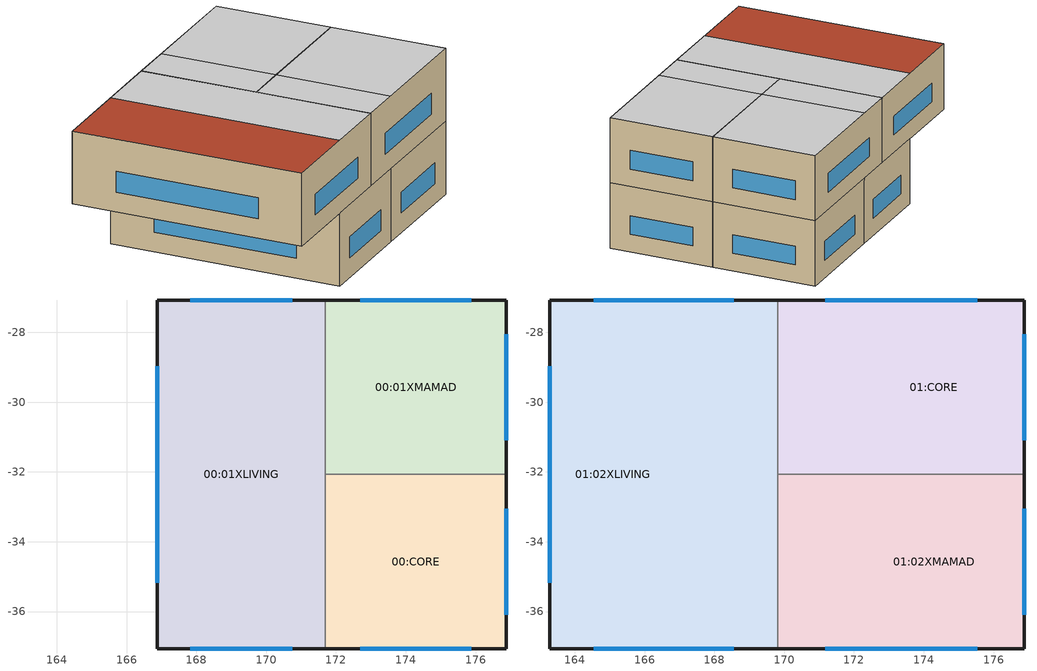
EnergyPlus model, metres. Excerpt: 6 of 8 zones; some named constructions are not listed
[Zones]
00:01XLIVING
 floor ground (0_GroundFloor_0cm): 171.69,-37.07 166.88,-37.07 166.88,-27.07 171.69,-27.07 z0; 171.69,-37.07 166.88,-37.07 166.88,-27.07 171.69,-27.07 z0
 wall outside (0_ExtWall Pumice 22cm): 171.69,-27.07 166.88,-27.07 166.88,-37.07 171.69,-37.07 / 171.69,-27.07 166.88,-27.07 166.88,-37.07 171.69,-37.07 z0:3.15
 wall to 00:CORE (0_SemiExposedWall ThermalPlaster200 2.5cm): 171.69,-37.07 171.69,-32.07 / 171.69,-37.07 171.69,-32.07 z0:3.15
 wall to 00:01XMAMAD (0_IntPartition 20cm concrete): 171.69,-32.07 171.69,-27.07 / 171.69,-32.07 171.69,-27.07 z0:3.15
 window (6+6+6 - 1001): 170.75,-27.07 167.82,-27.07 / 170.75,-27.07 167.82,-27.07 z0.85:1.75
 window (_SN70-37_Detailed - 1002): 166.88,-28.97 166.88,-35.17 / 166.88,-28.97 166.88,-35.17 z0.85:1.75
 window (6+6+6 - 1003): 167.82,-37.07 170.75,-37.07 / 167.82,-37.07 170.75,-37.07 z0.85:1.75
00:CORE
 floor ground (0_GroundFloor_0cm): 176.88,-37.07 171.69,-37.07 171.69,-32.07 176.88,-32.07 z0; 176.88,-37.07 171.69,-37.07 171.69,-32.07 176.88,-32.07 z0
 wall outside (0_ExtWall Pumice 22cm): 171.69,-37.07 176.88,-37.07 176.88,-32.07 / 171.69,-37.07 176.88,-37.07 176.88,-32.07 z0:3.15
 wall to 00:01XMAMAD (0_SemiExposedWall ThermalPlaster200 2.5cm_Rev): 176.88,-32.07 171.69,-32.07 / 176.88,-32.07 171.69,-32.07 z0:3.15
 window (6+6+6 - 1001): 176.88,-36.1 176.88,-33.05 / 172.7,-37.07 175.87,-37.07 / 176.88,-36.1 176.88,-33.05 / 172.7,-37.07 175.87,-37.07 z0.85:1.75
00:01XMAMAD
 floor ground (0_GroundFloor_0cm): 176.88,-32.07 171.69,-32.07 171.69,-27.07 176.88,-27.07 z0; 176.88,-32.07 171.69,-32.07 171.69,-27.07 176.88,-27.07 z0
 wall outside (0_ExtWall Pumice 22cm): 176.88,-32.07 176.88,-27.07 171.69,-27.07 / 176.88,-32.07 176.88,-27.07 171.69,-27.07 z0:3.15
 window (6+6+6 - 1001): 176.88,-31.1 176.88,-28.05 / 175.87,-27.07 172.7,-27.07 / 176.88,-31.1 176.88,-28.05 / 175.87,-27.07 172.7,-27.07 z0.85:1.75
01:02XLIVING
 floor outside (0_ExtFloor 4cm polyash): 166.88,-37.07 163.28,-37.07 163.28,-27.07 166.88,-27.07 z3.15; 166.88,-37.07 163.28,-37.07 163.28,-27.07 166.88,-27.07 z3.15
 floor to 00:01XLIVING (0_IntFloor_Reversed_Rev): 169.82,-37.07 166.88,-37.07 166.88,-27.07 169.82,-27.07 z3.15; 169.82,-37.07 166.88,-37.07 166.88,-27.07 169.82,-27.07 z3.15
 wall outside (0_ExtWall Pumice 22cm): 169.82,-27.07 163.28,-27.07 163.28,-37.07 169.82,-37.07 / 169.82,-27.07 163.28,-27.07 163.28,-37.07 169.82,-37.07 z3.15:6.3
 wall to 01:02XMAMAD (0_IntPartition 20cm concrete): 169.82,-37.07 169.82,-32.07 / 169.82,-37.07 169.82,-32.07 z3.15:6.3
 wall to 01:CORE (0_SemiExposedWall ThermalPlaster200 2.5cm): 169.82,-32.07 169.82,-27.07 / 169.82,-32.07 169.82,-27.07 z3.15:6.3
 window (6+6+6 - 1001): 168.56,-27.07 164.54,-27.07 / 164.54,-37.07 168.56,-37.07 / 168.56,-27.07 164.54,-27.07 / 164.54,-37.07 168.56,-37.07 z4:4.9
 window (_SN70-37_Detailed - 1004): 163.28,-28.97 163.28,-35.17 / 163.28,-28.97 163.28,-35.17 z4:4.9
 ceiling to 02:03XLIVING (0_IntFloor_Rev): 166.88,-37.07 169.82,-37.07 169.82,-27.07 166.88,-27.07 z6.3; 166.88,-37.07 169.82,-37.07 169.82,-27.07 166.88,-27.07 z6.3
 roof outside (0_FlatRoofTiled 5cm EPS): 163.28,-37.07 166.88,-37.07 166.88,-27.07 163.28,-27.07 z6.3; 163.28,-37.07 166.88,-37.07 166.88,-27.07 163.28,-27.07 z6.3
01:02XMAMAD
 floor to 00:01XLIVING (0_IntFloor_Reversed_Rev): 171.69,-37.07 169.82,-37.07 169.82,-32.07 171.69,-32.07 z3.15; 171.69,-37.07 169.82,-37.07 169.82,-32.07 171.69,-32.07 z3.15
 floor to 00:CORE (0_SemiExposedFloor 2cm EPS_Reversed_Rev): 176.88,-37.07 171.69,-37.07 171.69,-32.07 176.88,-32.07 z3.15; 176.88,-37.07 171.69,-37.07 171.69,-32.07 176.88,-32.07 z3.15
 wall outside (0_ExtWall Pumice 22cm): 169.82,-37.07 176.88,-37.07 176.88,-32.07 / 169.82,-37.07 176.88,-37.07 176.88,-32.07 z3.15:6.3
 wall to 01:CORE (0_SemiExposedWall ThermalPlaster200 2.5cm): 176.88,-32.07 169.82,-32.07 / 176.88,-32.07 169.82,-32.07 z3.15:6.3
 window (6+6+6 - 1001): 176.88,-36.1 176.88,-33.05 / 171.17,-37.07 175.53,-37.07 / 176.88,-36.1 176.88,-33.05 / 171.17,-37.07 175.53,-37.07 z4:4.9
 ceiling to 02:03XLIVING (0_IntFloor_Rev): 169.82,-37.07 171.69,-37.07 171.69,-32.07 169.82,-32.07 z6.3; 169.82,-37.07 171.69,-37.07 171.69,-32.07 169.82,-32.07 z6.3
 ceiling to 02:03XMAMAD (0_IntFloor_Rev): 171.69,-37.07 176.88,-37.07 176.88,-32.07 171.69,-32.07 z6.3; 171.69,-37.07 176.88,-37.07 176.88,-32.07 171.69,-32.07 z6.3
01:CORE
 floor to 00:01XLIVING (0_SemiExposedCeiling 2cm EPS_Rev): 171.69,-32.07 169.82,-32.07 169.82,-27.07 171.69,-27.07 z3.15; 171.69,-32.07 169.82,-32.07 169.82,-27.07 171.69,-27.07 z3.15
 floor to 00:01XMAMAD (0_SemiExposedCeiling 2cm EPS_Rev): 176.88,-32.07 171.69,-32.07 171.69,-27.07 176.88,-27.07 z3.15; 176.88,-32.07 171.69,-32.07 171.69,-27.07 176.88,-27.07 z3.15
 wall outside (0_ExtWall Pumice 22cm): 176.88,-32.07 176.88,-27.07 169.82,-27.07 / 176.88,-32.07 176.88,-27.07 169.82,-27.07 z3.15:6.3
 window (6+6+6 - 1001): 176.88,-31.1 176.88,-28.05 / 175.53,-27.07 171.17,-27.07 / 176.88,-31.1 176.88,-28.05 / 175.53,-27.07 171.17,-27.07 z4:4.9
 ceiling to 02:03XLIVING (0_SemiExposedFloor 2cm EPS_Rev): 169.82,-32.07 171.69,-32.07 171.69,-27.07 169.82,-27.07 z6.3; 169.82,-32.07 171.69,-32.07 171.69,-27.07 169.82,-27.07 z6.3
 ceiling to 02:03XMAMAD (0_SemiExposedFloor 2cm EPS_Rev): 171.69,-32.07 176.88,-32.07 176.88,-27.07 171.69,-27.07 z6.3; 171.69,-32.07 176.88,-32.07 176.88,-27.07 171.69,-27.07 z6.3
[WindowMaterial:Glazing] Infrared Transmittance at Normal Incidence=0; Dirt Correction Factor for Solar and Visible Transmittance=1
Name | Optical Data Type | Window Glass Spectral Data Set | Thickness | Front Side Infrared Hemispherical Emissivity | Back Side Infrared Hemispherical Emissivity | Conductivity | Solar Transmittance at Normal Incidence | Front Side Solar Reflectance at Normal Incidence | Back Side Solar Reflectance at Normal Incidence | Visible Transmittance at Normal Incidence | Front Side Visible Reflectance at Normal Incidence | Back Side Visible Reflectance at Normal Incidence
6966 Flipped; 6966 Flipped | Spectral | AGC Glass Europe Stopray Vision-72 6 mm <vision72_6.gvb> Flipped | 0.00585 | 0.841 | 0.031 | 1
3; 3 | SpectralAverage |  | 0.006 | 0.84 | 0.84 | 0.9 | 0.775 | 0.071 | 0.071 | 0.881 | 0.08 | 0.08
[WindowMaterial:Gas] Gas Type=Air
Name | Thickness
1001; 1001 | 0.006
1020; 1020 | 0.016
[WindowMaterial:Shade] Solar Transmittance=0; Solar Reflectance=0.2; Visible Transmittance=0; Visible Reflectance=0.2; Infrared Hemispherical Emissivity=0.9; Infrared Transmittance=0; Thickness=0.01; Conductivity=0.1; Shade to Glass Distance=0.05; Top Opening Multiplier=0; Bottom Opening Multiplier=0; LeftSide Opening Multiplier=0; RightSide Opening Multiplier=0; Airflow Permeability=0
30001; 30001
[Construction]
6+6+6 - 2001; 6+6+6 - 2001: 30001, 3, 1001, 3
_SN70-37_Detailed - 2002; _SN70-37_Detailed - 2002: 30001, 6966 Flipped, 1020, 3
[WindowShadingControl] Shading Type=ExteriorShade; Shading Control Type=OnIfScheduleAllows; Schedule=0_(2023) Baseline Residential Shading Schedule - Zones A/B; Shading Control Is Scheduled=Yes; Glare Control Is Active=No; Type of Slat Angle Control for Blinds=FixedSlatAngle; Setpoint 2=0; Multiple Surface Control Type=Group
Name | Zone | Construction with Shading | Fenestration Surface 1 | Fenestration Surface 2
11001; 11001 | 00:01XLIVING | 6+6+6 - 2001 | 00:01XLIVING_Wall_4_0_0_0_0_0_Win
21001; 21001 | 00:CORE | 6+6+6 - 2001 | 00:CORE_Wall_2_0_0_0_0_0_Win | 00:CORE_Wall_5_0_0_0_0_0_Win
31001; 31001 | 00:01XMAMAD | 6+6+6 - 2001 | 00:01XMAMAD_Wall_2_0_0_0_0_0_Win | 00:01XMAMAD_Wall_3_0_0_0_0_0_Win
61001; 61001 | 01:02XLIVING | 6+6+6 - 2001 | 01:02XLIVING_Wall_4_0_0_0_0_0_Win | 01:02XLIVING_Wall_6_0_0_0_0_0_Win
71001; 71001 | 01:02XMAMAD | 6+6+6 - 2001 | 01:02XMAMAD_Wall_2_0_0_0_0_0_Win | 01:02XMAMAD_Wall_5_0_0_0_0_0_Win
81001; 81001 | 01:CORE | 6+6+6 - 2001 | 01:CORE_Wall_2_0_0_0_0_0_Win | 01:CORE_Wall_3_0_0_0_0_0_Win
11002; 11002 | 00:01XLIVING | _SN70-37_Detailed - 2002 | 00:01XLIVING_Wall_5_0_0_0_0_0_Win
[PEOPLE] Number of People Schedule=0_Baseline Residential Occupancy Schedule; Number of People Calculation Method=People/Area; People per Zone Floor Area=0.04; Fraction Radiant=0.3; Sensible Heat Fraction=AutoCalculate; Carbon Dioxide Generation Rate=3.82e-08; Enable ASHRAE 55 Comfort Warnings=No; Mean Radiant Temperature Calculation Type=ZoneAveraged; Work Efficiency Schedule=Work efficiency; Clothing Insulation Calculation Method=ClothingInsulationSchedule; Air Velocity Schedule=Default Air Velocity for Comfort Calculations
Name | Zone or ZoneList | Activity Level Schedule | Clothing Insulation Schedule
People 00:01XLIVING; People 00:01XLIVING | 00:01XLIVING | Activity Schedule 15096 | Clothing Schedule 15096
People 00:01XMAMAD; People 00:01XMAMAD | 00:01XMAMAD | Activity Schedule 15111 | Clothing Schedule 15111
People 01:02XLIVING; People 01:02XLIVING | 01:02XLIVING | Activity Schedule 15154 | Clothing Schedule 15154
People 01:02XMAMAD; People 01:02XMAMAD | 01:02XMAMAD | Activity Schedule 15162 | Clothing Schedule 15162
[Lights] Schedule=0_Baseline Residential Lighting Schedule; Design Level Calculation Method=Watts/Area; Watts per Zone Floor Area=2; Return Air Fraction=0; Fraction Radiant=0.28; Fraction Visible=0.22; Fraction Replaceable=1
Name | Zone or ZoneList | EndUse Subcategory
00:01XLIVING General lighting; 00:01XLIVING General lighting | 00:01XLIVING | ELECTRIC EQUIPMENT#00:01XLIVING#GeneralLights
00:01XMAMAD General lighting; 00:01XMAMAD General lighting | 00:01XMAMAD | ELECTRIC EQUIPMENT#00:01XMAMAD#GeneralLights
01:02XLIVING General lighting; 01:02XLIVING General lighting | 01:02XLIVING | ELECTRIC EQUIPMENT#01:02XLIVING#GeneralLights
01:02XMAMAD General lighting; 01:02XMAMAD General lighting | 01:02XMAMAD | ELECTRIC EQUIPMENT#01:02XMAMAD#GeneralLights
[OtherEquipment] Fuel Type=Electricity; Design Level Calculation Method=Watts/Area; Fraction Latent=0; Fraction Radiant=0.2; Fraction Lost=0; Carbon Dioxide Generation Rate=0; EndUse Subcategory=General
Name | Zone or ZoneList | Schedule | Power per Zone Floor Area
00:01XLIVING Miscellaneous gain; 00:01XLIVING Miscellaneous gain | 00:01XLIVING | 0_(2017) Baseline Residential Non Fixed Equipment Schedule | 6
00:01XLIVING Equipment gain; 00:01XLIVING Equipment gain | 00:01XLIVING | 0_(2017) Baseline Residential Equipment Schedule | 1
00:01XMAMAD Miscellaneous gain; 00:01XMAMAD Miscellaneous gain | 00:01XMAMAD | 0_(2017) Baseline Residential Non Fixed Equipment Schedule | 6
00:01XMAMAD Equipment gain; 00:01XMAMAD Equipment gain | 00:01XMAMAD | 0_(2017) Baseline Residential Equipment Schedule | 1
01:02XLIVING Miscellaneous gain; 01:02XLIVING Miscellaneous gain | 01:02XLIVING | 0_(2017) Baseline Residential Non Fixed Equipment Schedule | 6
01:02XLIVING Equipment gain; 01:02XLIVING Equipment gain | 01:02XLIVING | 0_(2017) Baseline Residential Equipment Schedule | 1
01:02XMAMAD Miscellaneous gain; 01:02XMAMAD Miscellaneous gain | 01:02XMAMAD | 0_(2017) Baseline Residential Non Fixed Equipment Schedule | 6
01:02XMAMAD Equipment gain; 01:02XMAMAD Equipment gain | 01:02XMAMAD | 0_(2017) Baseline Residential Equipment Schedule | 1
[ZoneInfiltration:DesignFlowRate] Schedule=On 24/7; Design Flow Rate Calculation Method=Flow/zone; Constant Term Coefficient=1; Temperature Term Coefficient=0; Velocity Term Coefficient=0; Velocity Squared Term Coefficient=0
Name | Zone or ZoneList | Design Flow Rate
00:01XLIVING Infiltration; 00:01XLIVING Infiltration | 00:01XLIVING | 0.042043
00:CORE Infiltration; 00:CORE Infiltration | 00:CORE | 0.022729
00:01XMAMAD Infiltration; 00:01XMAMAD Infiltration | 00:01XMAMAD | 0.022729
01:02XLIVING Infiltration; 01:02XLIVING Infiltration | 01:02XLIVING | 0.057207
01:02XMAMAD Infiltration; 01:02XMAMAD Infiltration | 01:02XMAMAD | 0.030927
01:CORE Infiltration; 01:CORE Infiltration | 01:CORE | 0.030927
[ZoneVentilation:DesignFlowRate] Schedule=0_(2023) Residential Natural ventilation Schedule - Zones  A/B; Design Flow Rate Calculation Method=Flow/zone; Ventilation Type=NATURAL; Fan Pressure Rise=0; Fan Total Efficiency=1; Constant Term Coefficient=1; Temperature Term Coefficient=0; Velocity Term Coefficient=0; Velocity Squared Term Coefficient=0; Minimum Indoor Temperature=-100; Maximum Indoor Temperature=100; Delta Temperature=2; Minimum Outdoor Temperature=-100; Maximum Outdoor Temperature=100; Maximum Wind Speed=40
Name | Zone or ZoneList | Design Flow Rate
00:01XLIVING Nat Vent; 00:01XLIVING Nat Vent | 00:01XLIVING | 0.084085
00:01XMAMAD Nat Vent; 00:01XMAMAD Nat Vent | 00:01XMAMAD | 0.045458
01:02XLIVING Nat Vent; 01:02XLIVING Nat Vent | 01:02XLIVING | 0.114415
01:02XMAMAD Nat Vent; 01:02XMAMAD Nat Vent | 01:02XMAMAD | 0.061854
[ZoneControl:Thermostat] Control Type Schedule=Zone Control Type Sched
Name | Zone or ZoneList | Control 1
00:01XLIVING Thermostat; 00:01XLIVING Thermostat | 00:01XLIVING | Dual Setpoint - Zone 00:01XLIVING
00:01XMAMAD Thermostat; 00:01XMAMAD Thermostat | 00:01XMAMAD | Dual Setpoint - Zone 00:01XMAMAD
01:02XLIVING Thermostat; 01:02XLIVING Thermostat | 01:02XLIVING | Dual Setpoint - Zone 01:02XLIVING
01:02XMAMAD Thermostat; 01:02XMAMAD Thermostat | 01:02XMAMAD | Dual Setpoint - Zone 01:02XMAMAD
[ThermostatSetpoint:DualSetpoint]
Name | Heating Setpoint Temperature Schedule | Cooling Setpoint Temperature Schedule
Dual Setpoint - Zone 00:01XLIVING; Dual Setpoint - Zone 00:01XLIVING | 00:01XLIVING Heating Setpoint Schedule | 00:01XLIVING Cooling SP Sch
Dual Setpoint - Zone 00:01XMAMAD; Dual Setpoint - Zone 00:01XMAMAD | 00:01XMAMAD Heating Setpoint Schedule | 00:01XMAMAD Cooling SP Sch
Dual Setpoint - Zone 01:02XLIVING; Dual Setpoint - Zone 01:02XLIVING | 01:02XLIVING Heating Setpoint Schedule | 01:02XLIVING Cooling SP Sch
Dual Setpoint - Zone 01:02XMAMAD; Dual Setpoint - Zone 01:02XMAMAD | 01:02XMAMAD Heating Setpoint Schedule | 01:02XMAMAD Cooling SP Sch
[Zone equipment]
00:01XLIVING; 00:01XLIVING: 00:01XLIVING Ideal Loads Air
00:01XMAMAD; 00:01XMAMAD: 00:01XMAMAD Ideal Loads Air
01:02XLIVING; 01:02XLIVING: 01:02XLIVING Ideal Loads Air
01:02XMAMAD; 01:02XMAMAD: 01:02XMAMAD Ideal Loads Air
[Schedule:Day:Hourly]
Summer Control Type Day Sch; Winter Control Type Day Sch; Summer Control Type Day Sch; Winter Control Type Day Sch: 4, 4, 4, 4, 4, 4, 4, 4, 4, 4, 4, 4, 4, 4, 4, 4, 4, 4, 4, 4, 4, 4, 4, 4
[Schedule:Week:Daily]
Summer Control Type Week Sch; Summer Control Type Week Sch: Summer Control Type Day Sch, Summer Control Type Day Sch, Summer Control Type Day Sch, Summer Control Type Day Sch, Summer Control Type Day Sch, Summer Control Type Day Sch, Summer Control Type Day Sch, Summer Control Type Day Sch, Summer Control Type Day Sch, Summer Control Type Day Sch, Summer Control Type Day Sch, Summer Control Type Day Sch
Winter Control Type Week Sch; Winter Control Type Week Sch: Winter Control Type Day Sch, Winter Control Type Day Sch, Winter Control Type Day Sch, Winter Control Type Day Sch, Winter Control Type Day Sch, Winter Control Type Day Sch, Winter Control Type Day Sch, Winter Control Type Day Sch, Winter Control Type Day Sch, Winter Control Type Day Sch, Winter Control Type Day Sch, Winter Control Type Day Sch
[Schedule:Year]
Zone Control Type Sched; Zone Control Type Sched: Winter Control Type Week Sch, 1, 1, 3, 31, Summer Control Type Week Sch, 4, 1, 9, 30, Winter Control Type Week Sch, 10, 1, 12, 31
[Schedule:Compact]
On; On 24/7; On; On 24/7: Through: 12/31, For: AllDays, Until: 24:00, 1
Work efficiency; Work efficiency: Through: 12/31, For: AllDays, Until: 24:00, 0
Default Air Velocity for Comfort Calculations; Default Air Velocity for Comfort Calculations: Through: 12/31, For: AllDays, Until: 24:00, 0.137
0_Baseline Residential Lighting Schedule; 0_Baseline Residential Lighting Schedule: Through: 31 Dec, For: AllDays, Until: 17:00, 0, Until: 24:00, 1
0_Baseline Residential Occupancy Schedule; 0_Baseline Residential Occupancy Schedule: Through: 31 Dec, For: Alldays, Until: 08:00, 0.64, Until: 16:00, 0, Until: 24:00, 1
0_(2017) Baseline Residential Equipment Schedule; 0_(2017) Baseline Residential Equipment Schedule: Through: 31 Dec, For: AllDays, Until: 24:00, 1
0_(2017) Baseline Residential Non Fixed Equipment Schedule; 0_(2017) Baseline Residential Non Fixed Equipment Schedule: Through: 31 Dec, For: AllDays, Until: 16:00, 0, Until: 24:00, 1
0_(2023) Baseline Residential Shading Schedule - Zones A/B; 0_(2023) Baseline Residential Shading Schedule - Zones A/B: Through: 31 Mar, For: Alldays, Until: 06:00, 1, Until: 18:00, 0, Until: 24:00, 1, Through: 30 Nov, For: Alldays, Until: 06:00, 0, Until: 18:00, 1, Until: 24:00, 0, Through: 31 Dec, For: Alldays, Until: 06:00, 1, Until: 18:00, 0, Until: 24:00, 1
0_(2023) Residential Natural ventilation Schedule - Zones  A/B; 0_(2023) Residential Natural ventilation Schedule - Zones  A/B: Through: 31 March, For: AllDays, Until: 24:00, 0, Through: 30 November, For: AllDays, Until: 07:00, 1, Until: 20:00, 0, Until: 24:00, 1, Through: 31 December, For: AllDays, Until: 24:00, 0
Activity Schedule 15096; Activity Schedule 15111; Activity Schedule 15154; Activity Schedule 15162; Activity Schedule 15096; Activity Schedule 15111; Activity Schedule 15154; Activity Schedule 15162: Through: 12/31, For: AllDays, Until: 24:00, 125
Clothing Schedule 15096; Clothing Schedule 15111; Clothing Schedule 15154; Clothing Schedule 15162; Clothing Schedule 15096; Clothing Schedule 15111; Clothing Schedule 15154; Clothing Schedule 15162: Through: 4/1, For: AllDays, Until: 24:00, 1, Through: 9/30, For: AllDays, Until: 24:00, .5, Through: 12/31, For: AllDays, Until: 24:00, 1
00:01XLIVING Heating Setpoint Schedule; 00:01XMAMAD Heating Setpoint Schedule; 01:02XLIVING Heating Setpoint Schedule; 01:02XMAMAD Heating Setpoint Schedule; 00:01XLIVING Heating Setpoint Schedule; 00:01XMAMAD Heating Setpoint Schedule; 01:02XLIVING Heating Setpoint Schedule; 01:02XMAMAD Heating Setpoint Schedule: Through: 31 March, For: AllDays, Until: 24:00, 20, Through: 30 November, For: AllDays, Until: 24:00, -50, Through: 31 December, For: AllDays, Until: 24:00, 20
00:01XLIVING Cooling SP Sch; 00:01XMAMAD Cooling SP Sch; 01:02XLIVING Cooling SP Sch; 01:02XMAMAD Cooling SP Sch; 00:01XLIVING Cooling SP Sch; 00:01XMAMAD Cooling SP Sch; 01:02XLIVING Cooling SP Sch; 01:02XMAMAD Cooling SP Sch: Through: 31 March, For: AllDays, Until: 24:00, 100, Through: 30 November, For: AllDays, Until: 24:00, 24, Through: 31 December, For: AllDays, Until: 24:00, 100
